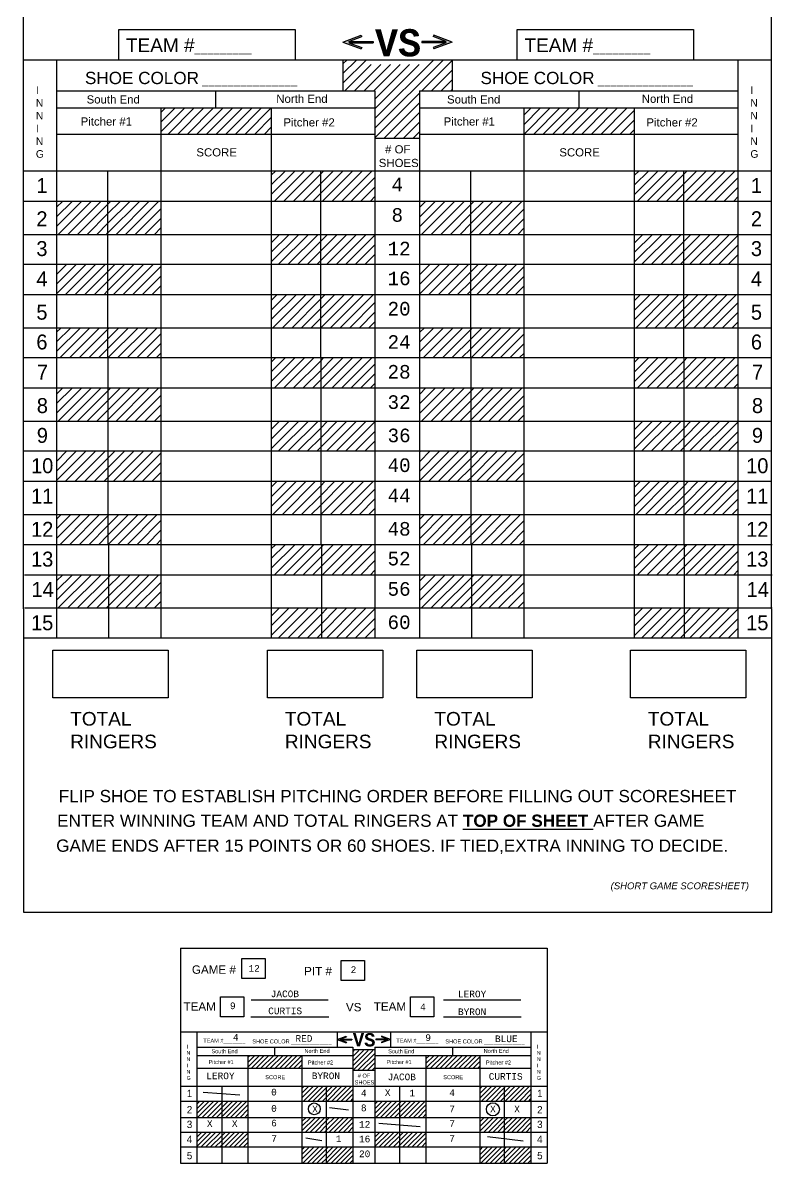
# Model space of a CAD drawing. Header units: inches. Extents: x -9 to 65.4, y -11.2 to 27.1.
# Drawn here: x 23.45 to 34.47, y -7.79 to 8.97 of the extents above; entities that cross this region are included whole.
import ezdxf

# ---------------------------------------------------------------- set-up
doc = ezdxf.new("R2010")
doc.units = ezdxf.units.IN
doc.header["$MEASUREMENT"] = 0
doc.layers.add('AM_0', color=7, linetype='Continuous', lineweight=30)
doc.layers.add('AM_8', color=1, linetype='Continuous', lineweight=15)
doc.layers.add('off to print left', color=7, linetype='Continuous', plot=False)
pattern_1 = [(45, (0, -2.8444), (-0.07071068, 0.07071068), [])]
pattern_2 = [(45, (4e-15, -5.58986), (-0.07071068, 0.07071068), [])]
pattern_3 = [(45, (-4e-15, -8.33531), (-0.07071068, 0.07071068), [])]
pattern_4 = [(45, (5.33987, -2.8444), (-0.07071068, 0.07071068), [])]
pattern_5 = [(45, (5.33987, -5.58986), (-0.07071068, 0.07071068), [])]
pattern_6 = [(45, (5.33987, -8.33531), (-0.07071068, 0.07071068), [])]
pattern_7 = [(45, (14.26789, -11.38615), (-0.03466775, 0.03466775), [])]
pattern_8 = [(45, (16.8859, -11.38615), (-0.03466775, 0.03466775), [])]

msp = doc.modelspace()

# ---------------------------------------------------------------- hatches: boundary and pattern name
at = {"layer": 'AM_0'}
h = msp.add_hatch(color=256, dxfattribs=at)
h.dxf.hatch_style = 1
h.paths.add_polyline_path([(28.60291, 8.69286), (28.24483, 8.69286), (28.43617, 8.7634), (28.42925, 8.78217), (28.15931, 8.68265), (28.42925, 8.58535), (28.43603, 8.60416), (28.24544, 8.67286), (28.60291, 8.67286)])
h = msp.add_hatch(color=256, dxfattribs=at)
h.dxf.hatch_style = 1
h.paths.add_polyline_path([(29.67778, 8.67286), (29.48719, 8.60416), (29.49398, 8.58535), (29.76392, 8.68265), (29.49398, 8.78217), (29.48706, 8.7634), (29.6784, 8.69286), (29.32031, 8.69286), (29.32031, 8.67286)])
h = msp.add_hatch(dxfattribs=at)
h.set_pattern_fill('_U', color=256, scale=0.1, angle=45, style=0, pattern_type=0)
h.set_pattern_definition(pattern_1)
h.paths.add_polyline_path([(27.82792, 6.79146), (27.10499, 6.79146), (27.10499, 6.34583), (27.82792, 6.34583)])
h = msp.add_hatch(dxfattribs=at)
h.set_pattern_fill('_U', color=256, scale=0.1, angle=45, style=0, pattern_type=0)
h.set_pattern_definition(pattern_1)
h.paths.add_polyline_path([(27.82792, 6.34583), (28.62986, 6.34583), (28.62986, 6.79146), (27.82792, 6.79146)])
h = msp.add_hatch(dxfattribs=at)
h.set_pattern_fill('_U', color=256, scale=0.1, angle=45, style=0, pattern_type=0)
h.set_pattern_definition(pattern_4)
h.paths.add_polyline_path([(33.16779, 6.79146), (32.44486, 6.79146), (32.44486, 6.34583), (33.16779, 6.34583)])
h = msp.add_hatch(dxfattribs=at)
h.set_pattern_fill('_U', color=256, scale=0.1, angle=45, style=0, pattern_type=0)
h.set_pattern_definition(pattern_4)
h.paths.add_polyline_path([(33.16779, 6.34583), (33.96973, 6.34583), (33.96973, 6.79146), (33.16779, 6.79146)])
h = msp.add_hatch(dxfattribs=at)
h.set_pattern_fill('_U', color=256, scale=0.1, angle=45, style=0, pattern_type=0)
h.set_pattern_definition(pattern_1)
h.paths.add_polyline_path([(24.69795, 6.34583), (23.9492, 6.34583), (23.9492, 5.85662), (24.69795, 5.85662)])
h = msp.add_hatch(dxfattribs=at)
h.set_pattern_fill('_U', color=256, scale=0.1, angle=45, style=0, pattern_type=0)
h.set_pattern_definition(pattern_1)
h.paths.add_polyline_path([(25.48263, 5.85662), (25.48263, 6.34583), (24.69795, 6.34583), (24.69795, 5.85662)])
h = msp.add_hatch(dxfattribs=at)
h.set_pattern_fill('_U', color=256, scale=0.1, angle=45, style=0, pattern_type=0)
h.set_pattern_definition(pattern_4)
h.paths.add_polyline_path([(30.03783, 6.34583), (29.28907, 6.34583), (29.28907, 5.85662), (30.03783, 5.85662)])
h = msp.add_hatch(dxfattribs=at)
h.set_pattern_fill('_U', color=256, scale=0.1, angle=45, style=0, pattern_type=0)
h.set_pattern_definition(pattern_4)
h.paths.add_polyline_path([(30.8225, 5.85662), (30.8225, 6.34583), (30.03783, 6.34583), (30.03783, 5.85662)])
h = msp.add_hatch(dxfattribs=at)
h.set_pattern_fill('_U', color=256, scale=0.1, angle=45, style=0, pattern_type=0)
h.set_pattern_definition(pattern_1)
h.paths.add_polyline_path([(27.10499, 5.41873), (27.82792, 5.41873), (27.82792, 5.85662), (27.10499, 5.85662)])
h = msp.add_hatch(dxfattribs=at)
h.set_pattern_fill('_U', color=256, scale=0.1, angle=45, style=0, pattern_type=0)
h.set_pattern_definition(pattern_1)
h.paths.add_polyline_path([(28.62986, 5.85662), (27.82792, 5.85662), (27.82792, 5.41873), (28.62986, 5.41873)])
h = msp.add_hatch(dxfattribs=at)
h.set_pattern_fill('_U', color=256, scale=0.1, angle=45, style=0, pattern_type=0)
h.set_pattern_definition(pattern_4)
h.paths.add_polyline_path([(32.44486, 5.41873), (33.16779, 5.41873), (33.16779, 5.85662), (32.44486, 5.85662)])
h = msp.add_hatch(dxfattribs=at)
h.set_pattern_fill('_U', color=256, scale=0.1, angle=45, style=0, pattern_type=0)
h.set_pattern_definition(pattern_4)
h.paths.add_polyline_path([(33.96973, 5.85662), (33.16779, 5.85662), (33.16779, 5.41873), (33.96973, 5.41873)])
h = msp.add_hatch(dxfattribs=at)
h.set_pattern_fill('_U', color=256, scale=0.1, angle=45, style=0, pattern_type=0)
h.set_pattern_definition(pattern_1)
h.paths.add_polyline_path([(23.9492, 4.97311), (24.69795, 4.97311), (24.69795, 5.41873), (23.9492, 5.41873)])
h = msp.add_hatch(dxfattribs=at)
h.set_pattern_fill('_U', color=256, scale=0.1, angle=45, style=0, pattern_type=0)
h.set_pattern_definition(pattern_1)
h.paths.add_polyline_path([(24.69795, 4.97311), (25.48263, 4.97311), (25.48263, 5.41873), (24.69795, 5.41873)])
h = msp.add_hatch(dxfattribs=at)
h.set_pattern_fill('_U', color=256, scale=0.1, angle=45, style=0, pattern_type=0)
h.set_pattern_definition(pattern_4)
h.paths.add_polyline_path([(29.28907, 4.97311), (30.03783, 4.97311), (30.03783, 5.41873), (29.28907, 5.41873)])
h = msp.add_hatch(dxfattribs=at)
h.set_pattern_fill('_U', color=256, scale=0.1, angle=45, style=0, pattern_type=0)
h.set_pattern_definition(pattern_4)
h.paths.add_polyline_path([(30.03783, 4.97311), (30.8225, 4.97311), (30.8225, 5.41873), (30.03783, 5.41873)])
h = msp.add_hatch(dxfattribs=at)
h.set_pattern_fill('_U', color=256, scale=0.1, angle=45, style=0, pattern_type=0)
h.set_pattern_definition(pattern_1)
h.paths.add_polyline_path([(27.10499, 4.48389), (27.82792, 4.48389), (27.82792, 4.97311), (27.10499, 4.97311)])
h = msp.add_hatch(dxfattribs=at)
h.set_pattern_fill('_U', color=256, scale=0.1, angle=45, style=0, pattern_type=0)
h.set_pattern_definition(pattern_1)
h.paths.add_polyline_path([(27.82792, 4.48389), (28.62986, 4.48389), (28.62986, 4.97311), (27.82792, 4.97311)])
h = msp.add_hatch(dxfattribs=at)
h.set_pattern_fill('_U', color=256, scale=0.1, angle=45, style=0, pattern_type=0)
h.set_pattern_definition(pattern_4)
h.paths.add_polyline_path([(32.44486, 4.48389), (33.16779, 4.48389), (33.16779, 4.97311), (32.44486, 4.97311)])
h = msp.add_hatch(dxfattribs=at)
h.set_pattern_fill('_U', color=256, scale=0.1, angle=45, style=0, pattern_type=0)
h.set_pattern_definition(pattern_4)
h.paths.add_polyline_path([(33.16779, 4.48389), (33.96973, 4.48389), (33.96973, 4.97311), (33.16779, 4.97311)])
h = msp.add_hatch(dxfattribs=at)
h.set_pattern_fill('_U', color=256, scale=0.1, angle=45, style=0, pattern_type=0)
h.set_pattern_definition(pattern_1)
h.paths.add_polyline_path([(24.69795, 4.48389), (23.9492, 4.48389), (23.9492, 4.046), (24.69795, 4.046)])
h = msp.add_hatch(dxfattribs=at)
h.set_pattern_fill('_U', color=256, scale=0.1, angle=45, style=0, pattern_type=0)
h.set_pattern_definition(pattern_1)
h.paths.add_polyline_path([(25.48263, 4.48389), (24.69795, 4.48389), (24.69795, 4.046), (24.7048, 4.046), (25.48263, 4.046)])
h = msp.add_hatch(dxfattribs=at)
h.set_pattern_fill('_U', color=256, scale=0.1, angle=45, style=0, pattern_type=0)
h.set_pattern_definition(pattern_4)
h.paths.add_polyline_path([(30.03783, 4.48389), (29.28907, 4.48389), (29.28907, 4.046), (30.03783, 4.046)])
h = msp.add_hatch(dxfattribs=at)
h.set_pattern_fill('_U', color=256, scale=0.1, angle=45, style=0, pattern_type=0)
h.set_pattern_definition(pattern_4)
h.paths.add_polyline_path([(30.8225, 4.48389), (30.03783, 4.48389), (30.03783, 4.046), (30.04467, 4.046), (30.8225, 4.046)])
h = msp.add_hatch(dxfattribs=at)
h.set_pattern_fill('_U', color=256, scale=0.1, angle=45, style=0, pattern_type=0)
h.set_pattern_definition(pattern_2)
h.paths.add_polyline_path([(27.82792, 4.046), (27.10499, 4.046), (27.10499, 3.60038), (27.82792, 3.60038)])
h = msp.add_hatch(dxfattribs=at)
h.set_pattern_fill('_U', color=256, scale=0.1, angle=45, style=0, pattern_type=0)
h.set_pattern_definition(pattern_2)
h.paths.add_polyline_path([(27.82792, 3.60038), (28.62986, 3.60038), (28.62986, 4.046), (27.82792, 4.046)])
h = msp.add_hatch(dxfattribs=at)
h.set_pattern_fill('_U', color=256, scale=0.1, angle=45, style=0, pattern_type=0)
h.set_pattern_definition(pattern_5)
h.paths.add_polyline_path([(33.16779, 4.046), (32.44486, 4.046), (32.44486, 3.60038), (33.16779, 3.60038)])
h = msp.add_hatch(dxfattribs=at)
h.set_pattern_fill('_U', color=256, scale=0.1, angle=45, style=0, pattern_type=0)
h.set_pattern_definition(pattern_5)
h.paths.add_polyline_path([(33.16779, 3.60038), (33.96973, 3.60038), (33.96973, 4.046), (33.16779, 4.046)])
h = msp.add_hatch(dxfattribs=at)
h.set_pattern_fill('_U', color=256, scale=0.1, angle=45, style=0, pattern_type=0)
h.set_pattern_definition(pattern_2)
h.paths.add_polyline_path([(24.69795, 3.60038), (23.9492, 3.60038), (23.9492, 3.11117), (24.69795, 3.11117)])
h = msp.add_hatch(dxfattribs=at)
h.set_pattern_fill('_U', color=256, scale=0.1, angle=45, style=0, pattern_type=0)
h.set_pattern_definition(pattern_2)
h.paths.add_polyline_path([(25.48263, 3.11117), (25.48263, 3.60038), (24.69795, 3.60038), (24.69795, 3.11117)])
h = msp.add_hatch(dxfattribs=at)
h.set_pattern_fill('_U', color=256, scale=0.1, angle=45, style=0, pattern_type=0)
h.set_pattern_definition(pattern_5)
h.paths.add_polyline_path([(30.03783, 3.60038), (29.28907, 3.60038), (29.28907, 3.11117), (30.03783, 3.11117)])
h = msp.add_hatch(dxfattribs=at)
h.set_pattern_fill('_U', color=256, scale=0.1, angle=45, style=0, pattern_type=0)
h.set_pattern_definition(pattern_5)
h.paths.add_polyline_path([(30.8225, 3.11117), (30.8225, 3.60038), (30.03783, 3.60038), (30.03783, 3.11117)])
h = msp.add_hatch(dxfattribs=at)
h.set_pattern_fill('_U', color=256, scale=0.1, angle=45, style=0, pattern_type=0)
h.set_pattern_definition(pattern_2)
h.paths.add_polyline_path([(27.10499, 2.67328), (27.82792, 2.67328), (27.82792, 3.11117), (27.10499, 3.11117)])
h = msp.add_hatch(dxfattribs=at)
h.set_pattern_fill('_U', color=256, scale=0.1, angle=45, style=0, pattern_type=0)
h.set_pattern_definition(pattern_2)
h.paths.add_polyline_path([(28.62986, 3.11117), (27.82792, 3.11117), (27.82792, 2.67328), (28.62986, 2.67328)])
h = msp.add_hatch(dxfattribs=at)
h.set_pattern_fill('_U', color=256, scale=0.1, angle=45, style=0, pattern_type=0)
h.set_pattern_definition(pattern_5)
h.paths.add_polyline_path([(32.44486, 2.67328), (33.16779, 2.67328), (33.16779, 3.11117), (32.44486, 3.11117)])
h = msp.add_hatch(dxfattribs=at)
h.set_pattern_fill('_U', color=256, scale=0.1, angle=45, style=0, pattern_type=0)
h.set_pattern_definition(pattern_5)
h.paths.add_polyline_path([(33.96973, 3.11117), (33.16779, 3.11117), (33.16779, 2.67328), (33.96973, 2.67328)])
h = msp.add_hatch(dxfattribs=at)
h.set_pattern_fill('_U', color=256, scale=0.1, angle=45, style=0, pattern_type=0)
h.set_pattern_definition(pattern_2)
h.paths.add_polyline_path([(23.9492, 2.22765), (24.69795, 2.22765), (24.69795, 2.67328), (23.9492, 2.67328)])
h = msp.add_hatch(dxfattribs=at)
h.set_pattern_fill('_U', color=256, scale=0.1, angle=45, style=0, pattern_type=0)
h.set_pattern_definition(pattern_2)
h.paths.add_polyline_path([(24.69795, 2.22765), (25.48263, 2.22765), (25.48263, 2.67328), (24.69795, 2.67328)])
h = msp.add_hatch(dxfattribs=at)
h.set_pattern_fill('_U', color=256, scale=0.1, angle=45, style=0, pattern_type=0)
h.set_pattern_definition(pattern_5)
h.paths.add_polyline_path([(29.28907, 2.22765), (30.03783, 2.22765), (30.03783, 2.67328), (29.28907, 2.67328)])
h = msp.add_hatch(dxfattribs=at)
h.set_pattern_fill('_U', color=256, scale=0.1, angle=45, style=0, pattern_type=0)
h.set_pattern_definition(pattern_5)
h.paths.add_polyline_path([(30.03783, 2.22765), (30.8225, 2.22765), (30.8225, 2.67328), (30.03783, 2.67328)])
h = msp.add_hatch(dxfattribs=at)
h.set_pattern_fill('_U', color=256, scale=0.1, angle=45, style=0, pattern_type=0)
h.set_pattern_definition(pattern_2)
h.paths.add_polyline_path([(27.10499, 1.73844), (27.82792, 1.73844), (27.82792, 2.22765), (27.10499, 2.22765)])
h = msp.add_hatch(dxfattribs=at)
h.set_pattern_fill('_U', color=256, scale=0.1, angle=45, style=0, pattern_type=0)
h.set_pattern_definition(pattern_2)
h.paths.add_polyline_path([(27.82792, 1.73844), (28.62986, 1.73844), (28.62986, 2.22765), (27.82792, 2.22765)])
h = msp.add_hatch(dxfattribs=at)
h.set_pattern_fill('_U', color=256, scale=0.1, angle=45, style=0, pattern_type=0)
h.set_pattern_definition(pattern_5)
h.paths.add_polyline_path([(32.44486, 1.73844), (33.16779, 1.73844), (33.16779, 2.22765), (32.44486, 2.22765)])
h = msp.add_hatch(dxfattribs=at)
h.set_pattern_fill('_U', color=256, scale=0.1, angle=45, style=0, pattern_type=0)
h.set_pattern_definition(pattern_5)
h.paths.add_polyline_path([(33.16779, 1.73844), (33.96973, 1.73844), (33.96973, 2.22765), (33.16779, 2.22765)])
h = msp.add_hatch(dxfattribs=at)
h.set_pattern_fill('_U', color=256, scale=0.1, angle=45, style=0, pattern_type=0)
h.set_pattern_definition(pattern_2)
h.paths.add_polyline_path([(24.69795, 1.73844), (23.9492, 1.73844), (23.9492, 1.30055), (24.69795, 1.30055)])
h = msp.add_hatch(dxfattribs=at)
h.set_pattern_fill('_U', color=256, scale=0.1, angle=45, style=0, pattern_type=0)
h.set_pattern_definition(pattern_2)
h.paths.add_polyline_path([(25.48263, 1.73844), (24.69795, 1.73844), (24.69795, 1.30055), (24.7048, 1.30055), (25.48263, 1.30055)])
h = msp.add_hatch(dxfattribs=at)
h.set_pattern_fill('_U', color=256, scale=0.1, angle=45, style=0, pattern_type=0)
h.set_pattern_definition(pattern_5)
h.paths.add_polyline_path([(30.03783, 1.73844), (29.28907, 1.73844), (29.28907, 1.30055), (30.03783, 1.30055)])
h = msp.add_hatch(dxfattribs=at)
h.set_pattern_fill('_U', color=256, scale=0.1, angle=45, style=0, pattern_type=0)
h.set_pattern_definition(pattern_5)
h.paths.add_polyline_path([(30.8225, 1.73844), (30.03783, 1.73844), (30.03783, 1.30055), (30.04467, 1.30055), (30.8225, 1.30055)])
h = msp.add_hatch(dxfattribs=at)
h.set_pattern_fill('_U', color=256, scale=0.1, angle=45, style=0, pattern_type=0)
h.set_pattern_definition(pattern_3)
h.paths.add_polyline_path([(27.82792, 1.30055), (27.10499, 1.30055), (27.10499, 0.85493), (27.82792, 0.85493)])
h = msp.add_hatch(dxfattribs=at)
h.set_pattern_fill('_U', color=256, scale=0.1, angle=45, style=0, pattern_type=0)
h.set_pattern_definition(pattern_3)
h.paths.add_polyline_path([(27.82792, 0.85493), (28.62986, 0.85493), (28.62986, 1.30055), (27.82792, 1.30055)])
h = msp.add_hatch(dxfattribs=at)
h.set_pattern_fill('_U', color=256, scale=0.1, angle=45, style=0, pattern_type=0)
h.set_pattern_definition(pattern_6)
h.paths.add_polyline_path([(33.16779, 1.30055), (32.44486, 1.30055), (32.44486, 0.85493), (33.16779, 0.85493)])
h = msp.add_hatch(dxfattribs=at)
h.set_pattern_fill('_U', color=256, scale=0.1, angle=45, style=0, pattern_type=0)
h.set_pattern_definition(pattern_6)
h.paths.add_polyline_path([(33.16779, 0.85493), (33.96973, 0.85493), (33.96973, 1.30055), (33.16779, 1.30055)])
h = msp.add_hatch(dxfattribs=at)
h.set_pattern_fill('_U', color=256, scale=0.1, angle=45, style=0, pattern_type=0)
h.set_pattern_definition(pattern_3)
h.paths.add_polyline_path([(24.69795, 0.85493), (23.9492, 0.85493), (23.9492, 0.36571), (24.69795, 0.36571)])
h = msp.add_hatch(dxfattribs=at)
h.set_pattern_fill('_U', color=256, scale=0.1, angle=45, style=0, pattern_type=0)
h.set_pattern_definition(pattern_3)
h.paths.add_polyline_path([(25.48263, 0.36571), (25.48263, 0.85493), (24.69795, 0.85493), (24.69795, 0.36571)])
h = msp.add_hatch(dxfattribs=at)
h.set_pattern_fill('_U', color=256, scale=0.1, angle=45, style=0, pattern_type=0)
h.set_pattern_definition(pattern_6)
h.paths.add_polyline_path([(30.03783, 0.85493), (29.28907, 0.85493), (29.28907, 0.36571), (30.03783, 0.36571)])
h = msp.add_hatch(dxfattribs=at)
h.set_pattern_fill('_U', color=256, scale=0.1, angle=45, style=0, pattern_type=0)
h.set_pattern_definition(pattern_6)
h.paths.add_polyline_path([(30.8225, 0.36571), (30.8225, 0.85493), (30.03783, 0.85493), (30.03783, 0.36571)])
h = msp.add_hatch(dxfattribs=at)
h.set_pattern_fill('_U', color=256, scale=0.1, angle=45, style=0, pattern_type=0)
h.set_pattern_definition(pattern_3)
h.paths.add_polyline_path([(27.10499, -0.07218), (27.82792, -0.07218), (27.82792, 0.36571), (27.10499, 0.36571)])
h = msp.add_hatch(dxfattribs=at)
h.set_pattern_fill('_U', color=256, scale=0.1, angle=45, style=0, pattern_type=0)
h.set_pattern_definition(pattern_3)
h.paths.add_polyline_path([(28.62986, 0.36571), (27.82792, 0.36571), (27.82792, -0.07218), (28.62986, -0.07218)])
h = msp.add_hatch(dxfattribs=at)
h.set_pattern_fill('_U', color=256, scale=0.1, angle=45, style=0, pattern_type=0)
h.set_pattern_definition(pattern_6)
h.paths.add_polyline_path([(32.44486, -0.07218), (33.16779, -0.07218), (33.16779, 0.36571), (32.44486, 0.36571)])
h = msp.add_hatch(dxfattribs=at)
h.set_pattern_fill('_U', color=256, scale=0.1, angle=45, style=0, pattern_type=0)
h.set_pattern_definition(pattern_6)
h.paths.add_polyline_path([(33.96973, 0.36571), (33.16779, 0.36571), (33.16779, -0.07218), (33.96973, -0.07218)])
h = msp.add_hatch(color=256, dxfattribs=at)
h.dxf.hatch_style = 1
h.paths.add_polyline_path([(28.29121, -5.96968), (28.11565, -5.96968), (28.20946, -5.9351), (28.20607, -5.9259), (28.07372, -5.97469), (28.20607, -6.02239), (28.20939, -6.01317), (28.11595, -5.97949), (28.29121, -5.97949)])
h = msp.add_hatch(color=256, dxfattribs=at)
h.dxf.hatch_style = 1
h.paths.add_polyline_path([(28.81819, -5.97949), (28.72475, -6.01317), (28.72808, -6.02239), (28.86042, -5.97469), (28.72808, -5.9259), (28.72469, -5.9351), (28.8185, -5.96968), (28.64293, -5.96968), (28.64293, -5.97949)])
h = msp.add_hatch(dxfattribs=at)
h.set_pattern_fill('_U', color=256, scale=0.049028, angle=45, style=0, pattern_type=0)
h.set_pattern_definition(pattern_7)
h.paths.add_polyline_path([(28.30442, -6.42718), (28.30442, -6.13754), (28.62552, -6.13754), (28.62552, -6.42718)])
h = msp.add_hatch(dxfattribs=at)
h.set_pattern_fill('_U', color=256, scale=0.049028, angle=45, style=0, pattern_type=0)
h.set_pattern_definition(pattern_7)
h.paths.add_polyline_path([(27.91125, -6.66192), (27.55682, -6.66192), (27.55682, -6.8804), (27.91125, -6.8804)])
h = msp.add_hatch(dxfattribs=at)
h.set_pattern_fill('_U', color=256, scale=0.049028, angle=45, style=0, pattern_type=0)
h.set_pattern_definition(pattern_7)
h.paths.add_polyline_path([(27.91125, -6.8804), (28.30442, -6.8804), (28.30442, -6.66192), (27.91125, -6.66192)])
h = msp.add_hatch(dxfattribs=at)
h.set_pattern_fill('_U', color=256, scale=0.049028, angle=45, style=0, pattern_type=0)
h.set_pattern_definition(pattern_8)
h.paths.add_polyline_path([(30.52926, -6.66192), (30.17483, -6.66192), (30.17483, -6.8804), (30.52926, -6.8804)])
h = msp.add_hatch(dxfattribs=at)
h.set_pattern_fill('_U', color=256, scale=0.049028, angle=45, style=0, pattern_type=0)
h.set_pattern_definition(pattern_8)
h.paths.add_polyline_path([(30.52926, -6.8804), (30.92244, -6.8804), (30.92244, -6.66192), (30.52926, -6.66192)])
h = msp.add_hatch(dxfattribs=at)
h.set_pattern_fill('_U', color=256, scale=0.049028, angle=45, style=0, pattern_type=0)
h.set_pattern_definition(pattern_7)
h.paths.add_polyline_path([(26.3767, -6.8804), (26.00961, -6.8804), (26.00961, -7.12025), (26.3767, -7.12025)])
h = msp.add_hatch(dxfattribs=at)
h.set_pattern_fill('_U', color=256, scale=0.049028, angle=45, style=0, pattern_type=0)
h.set_pattern_definition(pattern_7)
h.paths.add_polyline_path([(26.76141, -7.12025), (26.76141, -6.8804), (26.3767, -6.8804), (26.3767, -7.12025)])
h = msp.add_hatch(dxfattribs=at)
h.set_pattern_fill('_U', color=256, scale=0.049028, angle=45, style=0, pattern_type=0)
h.set_pattern_definition(pattern_8)
h.paths.add_polyline_path([(28.99472, -6.8804), (28.62762, -6.8804), (28.62762, -7.12025), (28.99472, -7.12025)])
h = msp.add_hatch(dxfattribs=at)
h.set_pattern_fill('_U', color=256, scale=0.049028, angle=45, style=0, pattern_type=0)
h.set_pattern_definition(pattern_8)
h.paths.add_polyline_path([(29.37942, -7.12025), (29.37942, -6.8804), (28.99472, -6.8804), (28.99472, -7.12025)])
h = msp.add_hatch(dxfattribs=at)
h.set_pattern_fill('_U', color=256, scale=0.049028, angle=45, style=0, pattern_type=0)
h.set_pattern_definition(pattern_7)
h.paths.add_polyline_path([(27.55682, -7.33493), (27.91125, -7.33493), (27.91125, -7.12025), (27.55682, -7.12025)])
h = msp.add_hatch(dxfattribs=at)
h.set_pattern_fill('_U', color=256, scale=0.049028, angle=45, style=0, pattern_type=0)
h.set_pattern_definition(pattern_7)
h.paths.add_polyline_path([(28.30442, -7.12025), (27.91125, -7.12025), (27.91125, -7.33493), (28.30442, -7.33493)])
h = msp.add_hatch(dxfattribs=at)
h.set_pattern_fill('_U', color=256, scale=0.049028, angle=45, style=0, pattern_type=0)
h.set_pattern_definition(pattern_8)
h.paths.add_polyline_path([(30.17483, -7.33493), (30.52926, -7.33493), (30.52926, -7.12025), (30.17483, -7.12025)])
h = msp.add_hatch(dxfattribs=at)
h.set_pattern_fill('_U', color=256, scale=0.049028, angle=45, style=0, pattern_type=0)
h.set_pattern_definition(pattern_8)
h.paths.add_polyline_path([(30.92244, -7.12025), (30.52926, -7.12025), (30.52926, -7.33493), (30.92244, -7.33493)])
h = msp.add_hatch(dxfattribs=at)
h.set_pattern_fill('_U', color=256, scale=0.049028, angle=45, style=0, pattern_type=0)
h.set_pattern_definition(pattern_7)
h.paths.add_polyline_path([(26.00961, -7.55341), (26.3767, -7.55341), (26.3767, -7.33493), (26.00961, -7.33493)])
h = msp.add_hatch(dxfattribs=at)
h.set_pattern_fill('_U', color=256, scale=0.049028, angle=45, style=0, pattern_type=0)
h.set_pattern_definition(pattern_7)
h.paths.add_polyline_path([(26.3767, -7.55341), (26.76141, -7.55341), (26.76141, -7.33493), (26.3767, -7.33493)])
h = msp.add_hatch(dxfattribs=at)
h.set_pattern_fill('_U', color=256, scale=0.049028, angle=45, style=0, pattern_type=0)
h.set_pattern_definition(pattern_8)
h.paths.add_polyline_path([(28.62762, -7.55341), (28.99472, -7.55341), (28.99472, -7.33493), (28.62762, -7.33493)])
h = msp.add_hatch(dxfattribs=at)
h.set_pattern_fill('_U', color=256, scale=0.049028, angle=45, style=0, pattern_type=0)
h.set_pattern_definition(pattern_8)
h.paths.add_polyline_path([(28.99472, -7.55341), (29.37942, -7.55341), (29.37942, -7.33493), (28.99472, -7.33493)])
h = msp.add_hatch(dxfattribs=at)
h.set_pattern_fill('_U', color=256, scale=0.049028, angle=45, style=0, pattern_type=0)
h.set_pattern_definition(pattern_7)
h.paths.add_polyline_path([(27.55682, -7.79326), (27.91125, -7.79326), (27.91125, -7.55341), (27.55682, -7.55341)])
h = msp.add_hatch(dxfattribs=at)
h.set_pattern_fill('_U', color=256, scale=0.049028, angle=45, style=0, pattern_type=0)
h.set_pattern_definition(pattern_7)
h.paths.add_polyline_path([(27.91125, -7.79326), (28.30442, -7.79326), (28.30442, -7.55341), (27.91125, -7.55341)])
h = msp.add_hatch(dxfattribs=at)
h.set_pattern_fill('_U', color=256, scale=0.049028, angle=45, style=0, pattern_type=0)
h.set_pattern_definition(pattern_8)
h.paths.add_polyline_path([(30.17483, -7.79326), (30.52926, -7.79326), (30.52926, -7.55341), (30.17483, -7.55341)])
h = msp.add_hatch(dxfattribs=at)
h.set_pattern_fill('_U', color=256, scale=0.049028, angle=45, style=0, pattern_type=0)
h.set_pattern_definition(pattern_8)
h.paths.add_polyline_path([(30.52926, -7.79326), (30.92244, -7.79326), (30.92244, -7.55341), (30.52926, -7.55341)])
at = {"layer": 'AM_8'}
h = msp.add_hatch(dxfattribs=at)
h.set_pattern_fill('_U', color=256, scale=0.1, angle=45, style=0, pattern_type=0)
h.set_pattern_definition([(45, (0, 0), (-0.07071068, 0.07071068), [])])
h.paths.add_polyline_path([(29.2848, 7.96437), (29.2848, 7.27024), (28.62986, 7.27024), (28.62986, 7.96437), (28.15931, 7.96437), (28.15931, 8.42198), (28.52986, 8.42198), (28.52986, 8.35049), (29.38321, 8.35049), (29.38321, 8.42198), (29.76392, 8.42198), (29.76392, 7.96437)])
h = msp.add_hatch(dxfattribs=at)
h.set_pattern_fill('_U', color=256, scale=0.1, angle=45, style=0, pattern_type=0)
h.set_pattern_definition(pattern_1)
h.paths.add_polyline_path([(27.10499, 7.32984), (27.10499, 7.71437), (25.48263, 7.71437), (25.48263, 7.32984), (26.58888, 7.32984)])
h = msp.add_hatch(dxfattribs=at)
h.set_pattern_fill('_U', color=256, scale=0.1, angle=45, style=0, pattern_type=0)
h.set_pattern_definition(pattern_1)
h.paths.add_polyline_path([(32.44058, 7.71437), (30.81822, 7.71437), (30.81822, 7.32984), (32.44058, 7.32984)])
h = msp.add_hatch(dxfattribs=at)
h.set_pattern_fill('_U', color=256, scale=0.049028, angle=45, style=0, pattern_type=0)
h.set_pattern_definition(pattern_7)
h.paths.add_polyline_path([(27.55682, -6.39796), (27.55682, -6.20944), (26.76141, -6.20944), (26.76141, -6.39796), (27.30378, -6.39796)])
h = msp.add_hatch(dxfattribs=at)
h.set_pattern_fill('_U', color=256, scale=0.049028, angle=45, style=0, pattern_type=0)
h.set_pattern_definition(pattern_7)
h.paths.add_polyline_path([(30.17273, -6.20944), (29.37732, -6.20944), (29.37732, -6.39796), (30.17273, -6.39796)])

# ---------------------------------------------------------------- linework, layer by layer
at = {"layer": 'AM_0'}
for p, q in [((24.86341, 8.42198), (24.86341, 8.8659)), ((24.86341, 8.8659), (27.45429, 8.8659)), ((27.45429, 8.8659), (27.45429, 8.42198)), ((28.15931, 8.68265), (28.42925, 8.78217)), ((28.24483, 8.69286), (28.43617, 8.7634)), ((28.42925, 8.78217), (28.43617, 8.7634)), ((29.49398, 8.78217), (29.48706, 8.7634)), ((29.6784, 8.69286), (29.48706, 8.7634)), ((29.76392, 8.68265), (29.49398, 8.78217)), ((30.72117, 8.42198), (30.72117, 8.8659)), ((30.72117, 8.8659), (33.31205, 8.8659)), ((33.31205, 8.8659), (33.31205, 8.42198)), ((28.15931, 8.68265), (28.42925, 8.58535)), ((28.24483, 8.69286), (28.60291, 8.69286)), ((28.24544, 8.67286), (28.43603, 8.60416)), ((28.24544, 8.67286), (28.60291, 8.67286)), ((28.43603, 8.60416), (28.42925, 8.58535)), ((28.60291, 8.69286), (28.60291, 8.67286)), ((29.6784, 8.69286), (29.32031, 8.69286)), ((29.32031, 8.69286), (29.32031, 8.67286)), ((29.67778, 8.67286), (29.32031, 8.67286)), ((29.67778, 8.67286), (29.48719, 8.60416)), ((29.48719, 8.60416), (29.49398, 8.58535)), ((29.76392, 8.68265), (29.49398, 8.58535)), ((23.46161, 8.42198), (29.2848, 8.42198)), ((23.9492, 8.42198), (23.9492, -0.07218)), ((28.15931, 8.42198), (28.15931, 7.96437)), ((29.2848, 8.42198), (34.45396, 8.42198)), ((29.76392, 8.42198), (29.76392, 7.96437)), ((33.96546, 8.42198), (33.96546, -0.07218)), ((23.9492, 7.96437), (28.62986, 7.96437)), ((26.28953, 7.71437), (26.28953, 7.96437)), ((28.62986, 7.96437), (28.62986, -0.07218)), ((29.2848, 7.96437), (29.2848, 5.41873)), ((29.2848, 7.96437), (33.974, 7.96437)), ((29.2848, 7.96437), (29.2848, -0.07218)), ((31.6294, 7.71437), (31.6294, 7.96437)), ((23.9492, 7.71437), (28.62986, 7.71437)), ((25.48263, 7.71437), (25.48263, -0.07218)), ((27.10499, 7.71437), (27.10499, -0.07218)), ((29.2848, 7.71437), (33.974, 7.71437)), ((30.81822, 7.71437), (30.81822, -0.07218)), ((32.44058, 7.71437), (32.44058, -0.07218)), ((23.9492, 7.32984), (28.62986, 7.32984)), ((28.62986, 7.27024), (29.2848, 7.27024)), ((29.2848, 7.32984), (33.974, 7.32984)), ((23.45477, 6.79146), (29.2848, 6.79146)), ((24.69795, 6.79146), (24.69795, 5.41873)), ((27.82792, 6.79146), (27.82792, 5.41873)), ((29.28907, 6.79146), (34.45477, 6.79146)), ((30.03355, 6.79146), (30.03355, 5.41873)), ((33.16352, 6.79146), (33.16352, 5.41873)), ((23.46161, 6.34583), (29.2848, 6.34583)), ((29.2848, 6.34583), (34.45499, 6.34583)), ((23.46161, 5.85662), (29.2848, 5.85662)), ((29.2848, 5.85662), (34.45524, 5.85662)), ((23.45477, 5.41873), (29.2848, 5.41873)), ((23.46161, 5.41873), (34.45545, 5.41873)), ((24.69795, 5.41873), (24.69795, 4.046)), ((27.82792, 5.41873), (27.82792, 4.046)), ((29.28907, 5.41873), (34.45477, 5.41873)), ((30.03355, 5.41873), (30.03355, 4.046)), ((33.16352, 5.41873), (33.16352, 4.046)), ((23.46161, 4.97311), (29.2848, 4.97311)), ((29.2848, 4.97311), (34.45499, 4.97311)), ((23.46161, 4.48389), (29.2848, 4.48389)), ((29.2848, 4.48389), (34.45524, 4.48389)), ((23.46161, 4.046), (34.45545, 4.046)), ((23.46161, 4.046), (29.29164, 4.046)), ((24.7048, 4.046), (24.7048, 2.67328)), ((27.83476, 4.046), (27.83476, 2.67328)), ((29.29591, 4.046), (34.46161, 4.046)), ((30.04039, 4.046), (30.04039, 2.67328)), ((33.17036, 4.046), (33.17036, 2.67328)), ((23.46845, 3.60038), (29.29164, 3.60038)), ((29.29164, 3.60038), (34.46183, 3.60038)), ((23.46845, 3.11117), (29.29164, 3.11117)), ((29.29164, 3.11117), (34.46208, 3.11117)), ((23.46161, 2.67328), (29.29164, 2.67328)), ((23.46845, 2.67328), (34.46229, 2.67328)), ((24.7048, 2.67328), (24.7048, 1.30055)), ((27.83476, 2.67328), (27.83476, 1.30055)), ((29.29591, 2.67328), (34.46161, 2.67328)), ((30.04039, 2.67328), (30.04039, 1.30055)), ((33.17036, 2.67328), (33.17036, 1.30055)), ((23.46845, 2.22765), (29.29164, 2.22765)), ((29.29164, 2.22765), (34.46183, 2.22765)), ((23.46845, 1.73844), (29.29164, 1.73844)), ((29.29164, 1.73844), (34.46208, 1.73844)), ((23.46845, 1.30055), (34.46229, 1.30055)), ((23.46845, 1.30055), (29.29848, 1.30055)), ((24.71164, 1.30055), (24.71164, -0.07218)), ((27.8416, 1.30055), (27.8416, -0.07218)), ((29.30275, 1.30055), (34.46845, 1.30055)), ((30.04723, 1.30055), (30.04723, -0.07218)), ((33.1772, 1.30055), (33.1772, -0.07218)), ((23.47529, 0.85493), (29.29848, 0.85493)), ((29.29848, 0.85493), (34.46867, 0.85493)), ((23.47529, 0.36571), (29.29848, 0.36571)), ((29.29848, 0.36571), (34.46892, 0.36571)), ((23.46845, -0.07218), (29.29848, -0.07218)), ((23.47529, -0.07218), (34.46914, -0.07218)), ((29.30275, -0.07218), (34.46845, -0.07218)), ((26.80762, -5.39056), (27.94054, -5.39056)), ((29.63921, -5.39056), (30.77213, -5.39056)), ((26.80695, -5.64384), (27.94966, -5.64384)), ((29.63855, -5.64384), (30.78125, -5.64384)), ((25.77055, -5.86251), (28.62552, -5.86251)), ((26.00961, -5.86251), (26.00961, -7.79326)), ((28.07372, -5.86251), (28.07372, -6.08687)), ((28.62552, -5.86251), (31.15984, -5.86251)), ((28.86042, -5.86251), (28.86042, -6.08687)), ((30.92034, -5.86251), (30.92034, -7.79326)), ((28.07372, -5.97469), (28.20607, -5.9259)), ((28.07372, -5.97469), (28.20607, -6.02239)), ((28.11565, -5.96968), (28.20946, -5.9351)), ((28.11565, -5.96968), (28.29121, -5.96968)), ((28.11595, -5.97949), (28.20939, -6.01317)), ((28.11595, -5.97949), (28.29121, -5.97949)), ((28.20607, -5.9259), (28.20946, -5.9351)), ((28.20939, -6.01317), (28.20607, -6.02239)), ((28.29121, -5.96968), (28.29121, -5.97949)), ((28.8185, -5.96968), (28.64293, -5.96968)), ((28.64293, -5.96968), (28.64293, -5.97949)), ((28.81819, -5.97949), (28.64293, -5.97949)), ((28.72808, -5.9259), (28.72469, -5.9351)), ((28.8185, -5.96968), (28.72469, -5.9351)), ((28.81819, -5.97949), (28.72475, -6.01317)), ((28.72475, -6.01317), (28.72808, -6.02239)), ((28.86042, -5.97469), (28.72808, -5.9259)), ((28.86042, -5.97469), (28.72808, -6.02239)), ((26.00961, -6.08687), (28.30442, -6.08687)), ((27.15702, -6.20944), (27.15702, -6.08687)), ((28.30442, -6.08687), (28.30442, -7.79326)), ((28.30442, -6.12261), (28.62552, -6.12261)), ((28.62552, -6.08687), (28.62552, -7.33493)), ((28.62552, -6.08687), (30.92453, -6.08687)), ((28.62552, -6.08687), (28.62552, -7.79326)), ((29.77502, -6.20944), (29.77502, -6.08687)), ((26.00961, -6.20944), (28.30442, -6.20944)), ((26.76141, -6.20944), (26.76141, -7.79326)), ((27.55682, -6.20944), (27.55682, -7.79326)), ((28.62552, -6.20944), (30.92453, -6.20944)), ((29.37732, -6.20944), (29.37732, -7.79326)), ((30.17273, -6.20944), (30.17273, -7.79326)), ((26.00961, -6.39796), (28.30442, -6.39796)), ((28.30442, -6.42718), (28.62552, -6.42718)), ((28.62552, -6.39796), (30.92453, -6.39796)), ((25.7672, -6.66192), (28.62552, -6.66192)), ((26.3767, -6.66192), (26.3767, -7.33493)), ((27.91125, -6.66192), (27.91125, -7.33493)), ((28.62762, -6.66192), (31.16024, -6.66192)), ((28.99262, -6.66192), (28.99262, -7.33493)), ((30.52717, -6.66192), (30.52717, -7.33493)), ((25.77055, -6.8804), (28.62552, -6.8804)), ((28.62552, -6.8804), (31.16035, -6.8804)), ((25.77055, -7.12025), (28.62552, -7.12025)), ((28.62552, -7.12025), (31.16047, -7.12025)), ((25.7672, -7.33493), (28.62552, -7.33493)), ((25.77055, -7.33493), (31.16057, -7.33493)), ((26.3767, -7.33493), (26.3767, -7.79326)), ((27.91125, -7.33493), (27.91125, -7.79326)), ((28.62762, -7.33493), (31.16024, -7.33493)), ((28.99262, -7.33493), (28.99262, -7.79326)), ((30.52717, -7.33493), (30.52717, -7.79326)), ((25.77055, -7.55341), (28.62552, -7.55341)), ((28.62552, -7.55341), (31.16035, -7.55341)), ((25.77055, -7.79326), (28.62552, -7.79326)), ((28.62552, -7.79326), (31.16047, -7.79326))]:
    msp.add_line(p, q, dxfattribs=at)
for points in [[(23.46161, -4.10387), (34.46161, -4.10387), (34.45273, 13.72374), (23.45273, 13.72374)], [(23.89302, -0.25316), (25.58807, -0.25316), (25.58807, -0.95279), (23.89302, -0.95279)], [(27.04881, -0.25316), (28.74386, -0.25316), (28.74386, -0.95279), (27.04881, -0.95279)], [(29.24658, -0.25316), (30.94163, -0.25316), (30.94163, -0.95279), (29.24658, -0.95279)], [(32.38441, -0.25316), (34.07946, -0.25316), (34.07946, -0.95279), (32.38441, -0.95279)], [(26.67218, -4.78727), (27.01529, -4.78727), (27.01529, -5.08127), (26.67218, -5.08127)], [(28.13284, -4.81369), (28.47595, -4.81369), (28.47595, -5.10769), (28.13284, -5.10769)], [(26.35716, -5.35051), (26.70027, -5.35051), (26.70027, -5.64451), (26.35716, -5.64451)], [(29.15394, -5.35051), (29.49705, -5.35051), (29.49705, -5.64451), (29.15394, -5.64451)]]:
    msp.add_lwpolyline(points, close=True, dxfattribs=at)
at = {"layer": 'off to print left'}
for p, q in [((25.77055, -4.6344), (25.77055, -7.79326)), ((25.77055, -4.6344), (31.15944, -4.6344)), ((31.15944, -4.6344), (31.16047, -7.79326)), ((26.10608, -6.74783), (26.6412, -6.78985)), ((27.96243, -6.97536), (28.24119, -7.00898)), ((28.68551, -7.20663), (29.29345, -7.2541)), ((27.61437, -7.41877), (27.84792, -7.4615)), ((30.28461, -7.39989), (30.80781, -7.46263))]:
    msp.add_line(p, q, dxfattribs=at)
for centre, radius in [((27.73747, -6.9951), 0.08683), ((30.36318, -7.00162), 0.09589)]:
    msp.add_circle(centre, radius, dxfattribs=at)

# ---------------------------------------------------------------- texts
at = {"layer": 'AM_0', "attachment_point": 1}
for s, insert, char_height, width in [('{\\fArial|b0|i0|c0|p34;\\H1.6667x;TEAM #\\H0.6x;_________ }', (24.96933, 8.73618), 0.12, 1.9254569), ('{\\fArial|b0|i0|c0|p34;\\H1.6667x;TEAM #\\H0.6x;_________ }', (30.82709, 8.73618), 0.12, 1.9254569), ('{\\fArial|b0|i0|c0|p34;\\H1.5x;SHOE COLOR\\H0.66667x; _______________}', (24.36639, 8.24467), 0.12, 3.3050914), ('{\\fArial|b0|i0|c0|p34;\\H1.5x;SHOE COLOR\\H0.66667x; _______________}', (30.1811, 8.24467), 0.12, 3.3050914), ('I\\PN\\PN\\PI\\PN\\PG', (23.64525, 8.03215), 0.1125, 0.2287), ('{\\fArial|b0|i0|c0|p34;South End}', (24.3908, 7.8995), 0.12, 1.3139048), ('{\\fArial|b0|i0|c0|p34;North End}', (27.17882, 7.90903), 0.12, 1.3139048), ('{\\fArial|b0|i0|c0|p34;South End}', (29.68909, 7.8995), 0.12, 1.3139048), ('{\\fArial|b0|i0|c0|p34;North End}', (32.55172, 7.90903), 0.12, 1.3139048), ('I\\PN\\PN\\PI\\PN\\PG', (34.14909, 8.03215), 0.1125, 0.2287), ('{\\fArial|b0|i0|c0|p34;Pitcher #1}', (24.30293, 7.57541), 0.12, 1.3139048), ('{\\fArial|b0|i0|c0|p34;Pitcher #2}', (27.28392, 7.56206), 0.12, 1.3139048), ('{\\fArial|b0|i0|c0|p34;Pitcher #1}', (29.63852, 7.57541), 0.12, 1.3139048), ('{\\fArial|b0|i0|c0|p34;Pitcher #2}', (32.61951, 7.56206), 0.12, 1.3139048), ('{\\fArial|b0|i0|c0|p34;SCORE}', (26.00409, 7.12184), 0.12, 1.3139048), ('{\\fArial|b0|i0|c0|p34;  # OF\\PSHOES}', (28.68557, 7.16614), 0.12, 1.3139048), ('{\\fArial|b0|i0|c0|p34;SCORE}', (31.33969, 7.12184), 0.12, 1.3139048), ('1', (23.6519, 6.68472), 0.22, 0.48114), ('{\\fMonospac821 BT|b0|i0|c0|p49;4}', (28.87313, 6.68756), 0.2, 0.5475591), ('1', (34.15575, 6.68472), 0.22, 0.48114), ('{\\fMonospac821 BT|b0|i0|c0|p49;8}', (28.87313, 6.24194), 0.2, 0.5475591), ('2', (23.6519, 6.1955), 0.22, 0.48114), ('2', (34.15575, 6.1955), 0.22, 0.48114), ('3', (23.6519, 5.75761), 0.22, 0.48114), ('{\\fMonospac821 BT|b0|i0|c0|p49;12}', (28.81486, 5.74743), 0.2, 0.5475591), ('3', (34.15575, 5.75761), 0.22, 0.48114), ('4', (23.6519, 5.31199), 0.22, 0.48114), ('{\\fMonospac821 BT|b0|i0|c0|p49;16}', (28.81486, 5.30954), 0.2, 0.5475591), ('4', (34.15575, 5.31199), 0.22, 0.48114), ('{\\fMonospac821 BT|b0|i0|c0|p49;20}', (28.81486, 4.86392), 0.2, 0.5475591), ('5', (23.6519, 4.82278), 0.22, 0.48114), ('5', (34.15575, 4.82278), 0.22, 0.48114), ('6', (23.6519, 4.38489), 0.22, 0.48114), ('{\\fMonospac821 BT|b0|i0|c0|p49;24}', (28.81486, 4.37471), 0.2, 0.5475591), ('6', (34.15575, 4.38489), 0.22, 0.48114), ('7', (23.65874, 3.93926), 0.22, 0.48114), ('{\\fMonospac821 BT|b0|i0|c0|p49;28}', (28.81486, 3.93682), 0.2, 0.5475591), ('7', (34.17115, 3.93926), 0.22, 0.48114), ('8', (23.65874, 3.45005), 0.22, 0.48114), ('{\\fMonospac821 BT|b0|i0|c0|p49;32}', (28.81486, 3.49119), 0.2, 0.5475591), ('8', (34.17115, 3.45005), 0.22, 0.48114), ('9', (23.65874, 3.01216), 0.22, 0.48114), ('{\\fMonospac821 BT|b0|i0|c0|p49;36}', (28.81486, 3.00198), 0.2, 0.5475591), ('9', (34.17115, 3.01216), 0.22, 0.48114), ('10', (23.57379, 2.56654), 0.22, 0.48114), ('{\\fMonospac821 BT|b0|i0|c0|p49;40}', (28.81486, 2.56409), 0.2, 0.5475591), ('10', (34.0862, 2.56654), 0.22, 0.48114), ('11', (23.57379, 2.12091), 0.22, 0.48114), ('{\\fMonospac821 BT|b0|i0|c0|p49;44}', (28.81486, 2.11847), 0.2, 0.5475591), ('11', (34.0862, 2.12091), 0.22, 0.48114), ('12', (23.57379, 1.6317), 0.22, 0.48114), ('{\\fMonospac821 BT|b0|i0|c0|p49;48}', (28.81486, 1.62925), 0.2, 0.5475591), ('12', (34.0862, 1.6317), 0.22, 0.48114), ('13', (23.57379, 1.19381), 0.22, 0.48114), ('{\\fMonospac821 BT|b0|i0|c0|p49;52}', (28.81486, 1.19136), 0.2, 0.5475591), ('13', (34.0862, 1.19381), 0.22, 0.48114), ('14', (23.58063, 0.74819), 0.22, 0.48114), ('{\\fMonospac821 BT|b0|i0|c0|p49;56}', (28.81486, 0.74574), 0.2, 0.5475591), ('14', (34.09304, 0.74819), 0.22, 0.48114), ('15', (23.57379, 0.25897), 0.22, 0.48114), ('{\\fMonospac821 BT|b0|i0|c0|p49;60}', (28.81486, 0.25652), 0.2, 0.5475591), ('15', (34.0862, 0.25897), 0.22, 0.48114), ('{\\fArial|b0|i0|c0|p34;\\H1.6667x;TOTAL\\PRINGERS}', (24.14984, -1.16255), 0.12, 1.9254569), ('{\\fArial|b0|i0|c0|p34;\\H1.6667x;TOTAL\\PRINGERS}', (27.30563, -1.16255), 0.12, 1.9254569), ('{\\fArial|b0|i0|c0|p34;\\H1.6667x;TOTAL\\PRINGERS}', (29.50339, -1.16255), 0.12, 1.9254569), ('{\\fArial|b0|i0|c0|p34;\\H1.6667x;TOTAL\\PRINGERS}', (32.64122, -1.16255), 0.12, 1.9254569), ('{\\fArial|b0|i0|c0|p34;GAME #}', (25.93867, -4.88684), 0.122569, 0.8276865), ('{\\fMonospac821 BT|b0|i0|c0|p49;12}', (26.77096, -4.88093), 0.0980552, 0.2684551), ('{\\fArial|b0|i0|c0|p34;PIT #}', (27.58805, -4.90884), 0.122569, 0.8276865), ('{\\fMonospac821 BT|b0|i0|c0|p49;2}', (28.27223, -4.89945), 0.0980552, 0.2684551), ('{\\fMonospac821 BT|b0|i0|c0|p49;JACOB}', (27.09742, -5.25566), 0.0980552, 0.2684551), ('{\\fMonospac821 BT|b0|i0|c0|p49;LEROY}', (29.85015, -5.25799), 0.0980552, 0.2684551), ('{\\fArial|b0|i0|c0|p34;TEAM}', (25.81504, -5.42998), 0.122569, 0.8276865), ('{\\fMonospac821 BT|b0|i0|c0|p49;9}', (26.49797, -5.43158), 0.0980552, 0.2684551), ('{\\fMonospac821 BT|b0|i0|c0|p49;CURTIS}', (27.06014, -5.50596), 0.0980552, 0.2684551), ('{\\fArial|b0|i0|c0|p34;VS}', (28.20276, -5.4389), 0.122569, 0.8276865), ('{\\fArial|b0|i0|c0|p34;TEAM}', (28.61182, -5.42998), 0.122569, 0.8276865), ('{\\fMonospac821 BT|b0|i0|c0|p49;4}', (29.29233, -5.44849), 0.0980552, 0.2684551), ('{\\fMonospac821 BT|b0|i0|c0|p49;BYRON}', (29.85028, -5.51935), 0.0980552, 0.2684551), ('{\\fArial|b0|i0|c0|p34;TEAM #_______ }', (26.10635, -5.96274), 0.0588331, 0.644176), ('{\\fMonospac821 BT|b0|i0|c0|p49;4}', (26.54229, -5.89429), 0.0980552, 0.2684551), ('{\\fArial|b0|i0|c0|p34;SHOE COLOR _____________}', (26.82705, -5.97428), 0.0588331, 1.2656934), ('{\\fMonospac821 BT|b0|i0|c0|p49;RED}', (27.4609, -5.91111), 0.0980552, 0.2684551), ('{\\fArial|b0|i0|c0|p34;TEAM #_______ }', (28.94337, -5.96274), 0.0588331, 0.644176), ('{\\fMonospac821 BT|b0|i0|c0|p49;9}', (29.36967, -5.89957), 0.0980552, 0.2684551), ('{\\fArial|b0|i0|c0|p34;SHOE COLOR _____________}', (29.66407, -5.97428), 0.0588331, 1.2656934), ('{\\fMonospac821 BT|b0|i0|c0|p49;BLUE}', (30.39398, -5.91639), 0.0980552, 0.2684551), ('I\\PN\\PN\\PI\\PN\\PG', (25.86059, -6.05364), 0.05516, 0.1121261), ('{\\fArial|b0|i0|c0|p34;South End}', (26.22611, -6.11867), 0.0588331, 0.644176), ('{\\fArial|b0|i0|c0|p34;North End}', (27.59302, -6.114), 0.0588331, 0.644176), ('{\\fArial|b0|i0|c0|p34;South End}', (28.82374, -6.11867), 0.0588331, 0.644176), ('{\\fArial|b0|i0|c0|p34;North End}', (30.22722, -6.114), 0.0588331, 0.644176), ('I\\PN\\PN\\PI\\PN\\PG', (31.01037, -6.05364), 0.05516, 0.1121261), ('{\\fArial|b0|i0|c0|p34;Pitcher #1}', (26.18303, -6.27756), 0.0588331, 0.644176), ('{\\fArial|b0|i0|c0|p34;Pitcher #2}', (27.64454, -6.28411), 0.0588331, 0.644176), ('{\\fArial|b0|i0|c0|p34;Pitcher #1}', (28.79895, -6.27756), 0.0588331, 0.644176), ('{\\fArial|b0|i0|c0|p34;Pitcher #2}', (30.26046, -6.28411), 0.0588331, 0.644176), ('{\\fMonospac821 BT|b0|i0|c0|p49;LEROY}', (26.15046, -6.46075), 0.0980552, 0.2684551), ('{\\fArial|b0|i0|c0|p34;SCORE}', (27.01707, -6.49994), 0.0588331, 0.644176), ('{\\fMonospac821 BT|b0|i0|c0|p49;BYRON}', (27.70064, -6.46026), 0.0980552, 0.2684551), ('{\\fArial|b0|i0|c0|p34;  # OF\\PSHOES}', (28.33174, -6.47822), 0.0588331, 0.644176), ('{\\fMonospac821 BT|b0|i0|c0|p49;JACOB}', (28.81625, -6.47618), 0.0980552, 0.2684551), ('{\\fArial|b0|i0|c0|p34;SCORE}', (29.63299, -6.49994), 0.0588331, 0.644176), ('{\\fMonospac821 BT|b0|i0|c0|p49;CURTIS}', (30.30237, -6.46906), 0.0980552, 0.2684551), ('{\\fMonospac821 BT|b0|i0|c0|p49;0}', (27.10358, -6.70001), 0.0980552, 0.2684551), ('1', (25.86385, -6.71425), 0.10786, 0.2358914), ('{\\fMonospac821 BT|b0|i0|c0|p49;4}', (28.42369, -6.71285), 0.0980552, 0.2684551), ('{\\fMonospac821 BT|b0|i0|c0|p49;X}', (28.77515, -6.70857), 0.0980552, 0.2684551), ('{\\fMonospac821 BT|b0|i0|c0|p49;1}', (29.13518, -6.71285), 0.0980552, 0.2684551), ('{\\fMonospac821 BT|b0|i0|c0|p49;4}', (29.72237, -6.70857), 0.0980552, 0.2684551), ('1', (31.01363, -6.71425), 0.10786, 0.2358914), ('2', (25.86385, -6.9541), 0.10786, 0.2358914), ('{\\fMonospac821 BT|b0|i0|c0|p49;0}', (27.10358, -6.93986), 0.0980552, 0.2684551), ('{\\fMonospac821 BT|b0|i0|c0|p49;X}', (27.70644, -6.94842), 0.0980552, 0.2684551), ('{\\fMonospac821 BT|b0|i0|c0|p49;8}', (28.42369, -6.93133), 0.0980552, 0.2684551), ('{\\fMonospac821 BT|b0|i0|c0|p49;7}', (29.72237, -6.94842), 0.0980552, 0.2684551), ('{\\fMonospac821 BT|b0|i0|c0|p49;X}', (30.32236, -6.94842), 0.0980552, 0.2684551), ('{\\fMonospac821 BT|b0|i0|c0|p49;X}', (30.67679, -6.94842), 0.0980552, 0.2684551), ('2', (31.01363, -6.9541), 0.10786, 0.2358914), ('3', (25.86385, -7.16879), 0.10786, 0.2358914), ('{\\fMonospac821 BT|b0|i0|c0|p49;X}', (26.15923, -7.16311), 0.0980552, 0.2684551), ('{\\fMonospac821 BT|b0|i0|c0|p49;X}', (26.52633, -7.16311), 0.0980552, 0.2684551), ('{\\fMonospac821 BT|b0|i0|c0|p49;6}', (27.10358, -7.15454), 0.0980552, 0.2684551), ('{\\fMonospac821 BT|b0|i0|c0|p49;12}', (28.39512, -7.17378), 0.0980552, 0.2684551), ('{\\fMonospac821 BT|b0|i0|c0|p49;7}', (29.72237, -7.16311), 0.0980552, 0.2684551), ('3', (31.01363, -7.16879), 0.10786, 0.2358914), ('4', (25.86385, -7.38726), 0.10786, 0.2358914), ('{\\fMonospac821 BT|b0|i0|c0|p49;7}', (27.10646, -7.38159), 0.0980552, 0.2684551), ('{\\fMonospac821 BT|b0|i0|c0|p49;1}', (28.05381, -7.38587), 0.0980552, 0.2684551), ('{\\fMonospac821 BT|b0|i0|c0|p49;16}', (28.39512, -7.38846), 0.0980552, 0.2684551), ('{\\fMonospac821 BT|b0|i0|c0|p49;7}', (29.72237, -7.38159), 0.0980552, 0.2684551), ('4', (31.01363, -7.38726), 0.10786, 0.2358914), ('5', (25.86385, -7.62712), 0.10786, 0.2358914), ('{\\fMonospac821 BT|b0|i0|c0|p49;20}', (28.39512, -7.60694), 0.0980552, 0.2684551), ('5', (31.01363, -7.62712), 0.10786, 0.2358914)]:
    msp.add_mtext(s, dxfattribs=dict(at, insert=insert, char_height=char_height, width=width))
for s, width, insert, char_height in [('{\\fMonospac821 BT|b1|i0|c0|p49;VS}', 1.5144654, (28.62986, 8.87188), 0.4), ('{\\fArial|b0|i0|c0|p34;FLIP SHOE TO ESTABLISH PITCHING ORDER BEFORE FILLING OUT SCORESHEET}', 11.4872651, (23.9812, -2.3082), 0.18), ('{\\fArial|b0|i0|c0|p34;ENTER WINNING TEAM AND TOTAL RINGERS AT \\fArial|b1|i0|c0|p34;\\LTOP OF SHEET\\fArial|b0|i0|c0|p34;\\l AFTER GAME}', 11.4872651, (23.95768, -2.67017), 0.18), ('{\\fArial|b0|i0|c0|p34;GAME ENDS AFTER 15 POINTS OR 60 SHOES. IF TIED,EXTRA INNING TO DECIDE.}', 11.4872651, (23.94357, -3.03685), 0.18), ('{\\fArial|b0|i1|c0|p34;(SHORT GAME SCORESHEET)}', 11.4872651, (32.0944, -3.66727), 0.1), ('{\\fMonospac821 BT|b1|i0|c0|p49;VS}', 1.5144654, (28.30442, -5.88191), 0.1961104)]:
    msp.add_mtext_dynamic_manual_height_columns(s, width=width, gutter_width=1, heights=[0], dxfattribs=dict(at, insert=insert, char_height=char_height))

doc.saveas('drawing.dxf')
